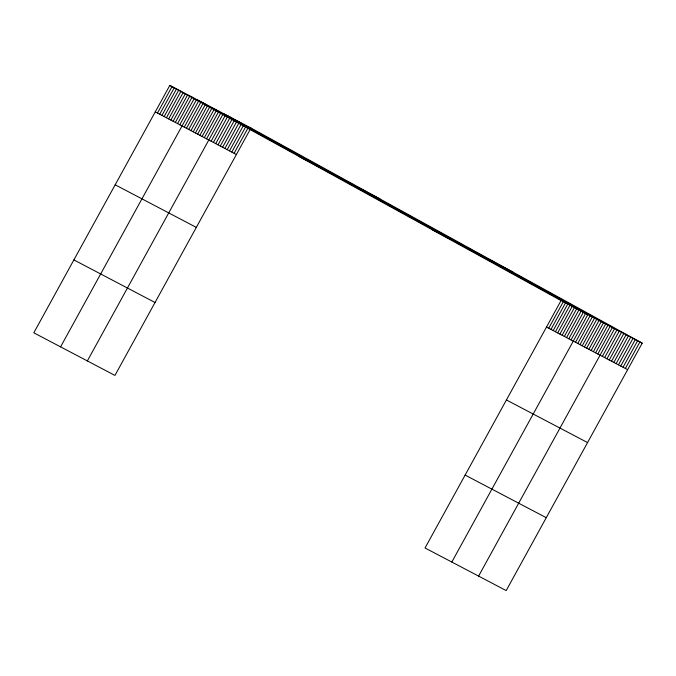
<?xml version="1.0" encoding="UTF-8"?>
<svg xmlns="http://www.w3.org/2000/svg" width="676" height="676" viewBox="0 0 676 676"><rect width="100%" height="100%" fill="white"/><g stroke="black" fill="none" stroke-linecap="round" stroke-linejoin="round"><path stroke-width="1.01" d="M250.957 128.017L169.811 85.413L33.8 332.812L114.945 375.417L250.957 128.017L642.2 343.188L506.189 590.587L425.043 547.982L561.055 300.583L642.2 343.188M157.483 113.061L172.042 86.587M159.713 114.236L174.273 87.753M161.944 115.402L176.504 88.928M164.175 116.576L178.734 90.102M166.414 117.751L180.965 91.268M168.645 118.917L183.196 92.443M170.876 120.091L185.427 93.618M173.107 121.266L187.658 94.784M175.338 122.432L189.888 95.958M177.568 123.607L192.128 97.133M179.799 124.781L194.358 98.299M60.578 346.873L196.589 99.473L587.833 314.644L451.822 562.043M184.261 127.122L198.82 100.648M186.491 128.296L201.051 101.814M188.722 129.462L203.282 102.989M190.962 130.637L205.512 104.163M193.192 131.812L207.743 105.329M195.423 132.978L209.974 106.504M197.654 134.152L212.205 107.678M199.885 135.327L214.444 108.844M202.116 136.493L216.675 110.019M204.346 137.667L218.906 111.194M206.577 138.842L221.136 112.36M87.356 360.933L223.367 113.534L614.611 328.705L478.6 576.104M211.106 141.216L225.666 114.743M213.413 142.425L227.964 115.951M215.712 143.633L230.262 117.159M218.01 144.841L232.561 118.359M220.308 146.05L234.859 119.567M222.607 147.258L237.158 120.776M224.905 148.458L239.465 121.984M227.204 149.666L241.763 123.193M229.502 150.875L244.061 124.401M231.8 152.083L246.36 125.609M234.099 153.291L248.658 126.809M548.726 328.232L563.285 301.758M550.957 329.406L565.516 302.924M553.188 330.572L567.747 304.099M555.418 331.747L569.978 305.265M557.649 332.922L572.209 306.439M559.889 334.088L574.439 307.614M562.119 335.262L576.67 308.78M564.35 336.428L578.901 309.954M566.581 337.603L581.132 311.129M568.812 338.777L583.371 312.295M571.043 339.943L585.602 313.47M575.504 342.293L590.063 315.81M577.735 343.459L592.294 316.985M579.966 344.633L594.525 318.159M582.197 345.808L596.756 319.325M584.436 346.974L598.987 320.5M586.667 348.148L601.217 321.675M588.897 349.323L603.448 322.841M591.128 350.489L605.679 324.015M593.359 351.664L607.918 325.19M595.59 352.838L610.149 326.356M597.821 354.004L612.38 327.53M602.35 356.387L616.909 329.913M604.648 357.596L619.208 331.113M606.955 358.804L621.506 332.322M609.253 360.012L623.804 333.53M611.552 361.212L626.103 334.738M613.85 362.42L628.401 335.947M616.149 363.629L630.708 337.155M618.447 364.837L633.006 338.363M620.745 366.046L635.305 339.563M623.044 367.254L637.603 340.772M625.342 368.462L639.902 341.98M298.919 156.418L380.064 199.023M431.939 229.578L513.092 272.183M155.252 111.886L236.397 154.5M546.495 327.057L627.641 369.662M115.174 184.793L196.319 227.398M506.417 399.964L587.562 442.569M73.878 259.905L155.032 302.51M465.122 475.076L546.267 517.681M169.811 85.413L561.055 300.583"/></g></svg>
